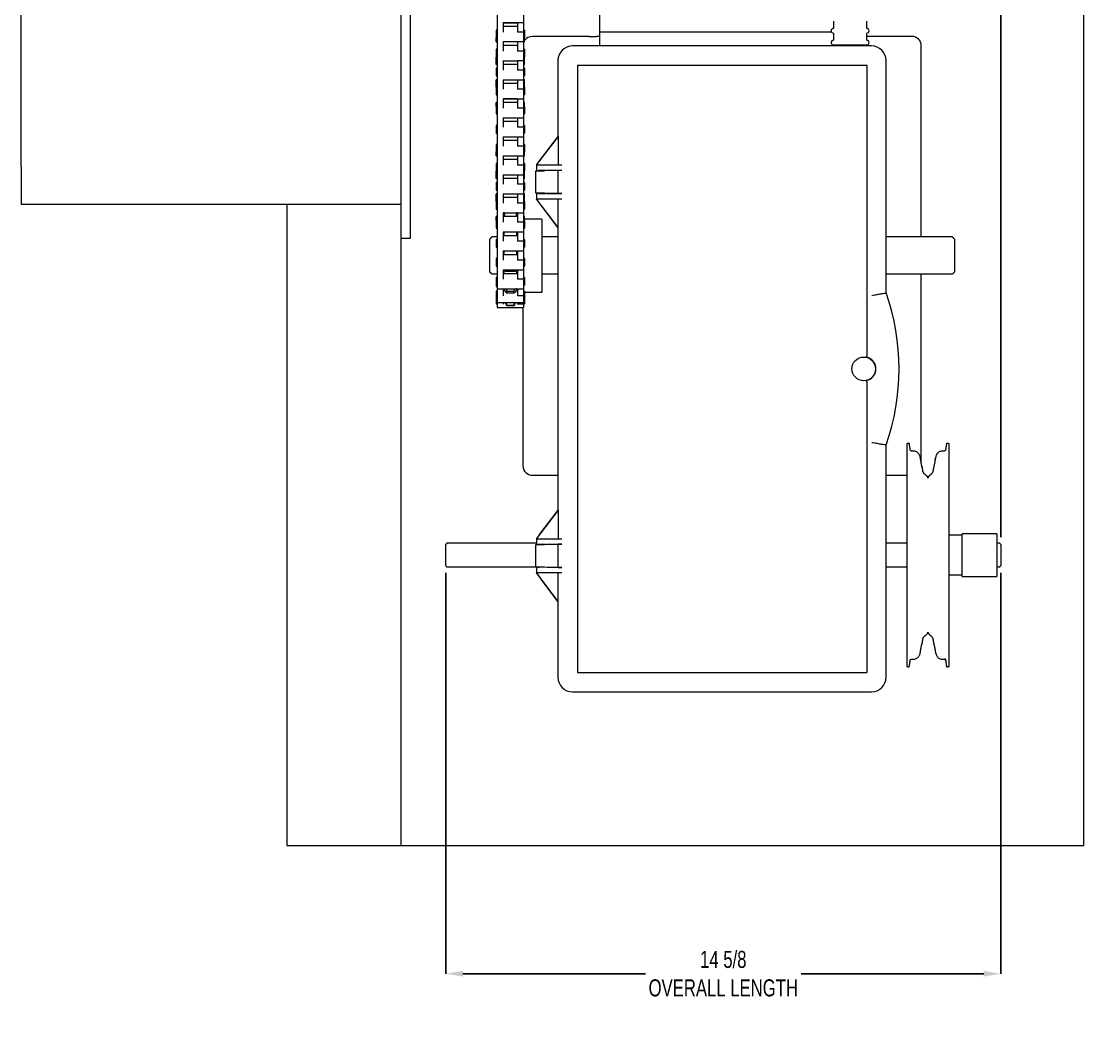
# Model space of a CAD drawing. Header units: inches. Extents: x 1.6 to 27.5, y 3.7 to 19.3.
# Drawn here: x 4.25 to 13.58, y 3.68 to 12.52 of the extents above; entities that cross this region are included whole.
import ezdxf

# ---------------------------------------------------------------- set-up
doc = ezdxf.new("R2010")
doc.units = ezdxf.units.IN
doc.header["$MEASUREMENT"] = 0
doc.header["$PDSIZE"] = -1
doc.layers.add('DIM', color=1, linetype='Continuous')
doc.styles.add('SLDTEXTSTYLE0', font='ARIAL.TTF', dxfattribs={"width": 0.7})
doc.dimstyles.new('SLDDIMSTYLE0', dxfattribs={"dimtxt": 0.15, "dimasz": 0.15, "dimexe": 0, "dimexo": 0.0625, "dimgap": 0.0375, "dimtad": 0, "dimtih": 1, "dimtoh": 1, "dimdec": 3, "dimlfac": 3, "dimrnd": 1e-09, "dimzin": 12, "dimdsep": 46, "dimtxsty": 'SLDTEXTSTYLE0', "dimsah": 1, "dimcen": 0.09, "dimadec": 0, "dimazin": 0, "dimtfac": 1, "dimtdec": 3, "dimtofl": 0, "dimtmove": 0, "dimatfit": 3, "dimfxl": 0, "dimtolj": 1, "dimtzin": 12, "dimarcsym": 0})

# ---------------------------------------------------------------- blocks, each defined once
blk = doc.blocks.new('*D31')
at = {"color": 0, "linetype": 'ByBlock', "lineweight": -2}
for p, q in [((7.9785, 7.6759), (7.9785, 4.1557)), ((12.8535, 7.6759), (12.8535, 4.1557)), ((8.1285, 4.1557), (9.7318, 4.1557)), ((12.7035, 4.1557), (11.1003, 4.1557))]:
    blk.add_line(p, q, dxfattribs=at)
at = {"color": 0, "linetype": 'ByBlock'}
for points in [[(7.9785, 4.1557), (8.1285, 4.1307), (8.1285, 4.1807)], [(12.8535, 4.1557), (12.7035, 4.1307), (12.7035, 4.1807)]]:
    blk.add_solid(points, dxfattribs=at)
at = {"layer": 'DEFPOINTS', "color": 0, "linetype": 'ByBlock'}
for p in [(7.9785, 7.7384), (12.8535, 7.7384)]:
    blk.add_point(p, dxfattribs=at)
at = {"color": 0, "linetype": 'ByBlock', "insert": (10.416, 4.1557), "char_height": 0.15, "attachment_point": 5, "style": 'SLDTEXTSTYLE0'}
blk.add_mtext('14 5/8\\POVERALL LENGTH', dxfattribs=at)
blk = doc.blocks.new('*D42')
at = {"color": 0, "linetype": 'ByBlock', "lineweight": -2}
for p, q in [((7.6658, 17.3432), (7.6658, 18.7434)), ((7.8158, 18.7434), (9.8113, 18.7434)), ((12.7035, 18.7434), (10.708, 18.7434)), ((12.8535, 7.9889), (12.8535, 18.7434))]:
    blk.add_line(p, q, dxfattribs=at)
at = {"color": 0, "linetype": 'ByBlock'}
for points in [[(7.6658, 18.7434), (7.8158, 18.7684), (7.8158, 18.7184)], [(12.8535, 18.7434), (12.7035, 18.7684), (12.7035, 18.7184)]]:
    blk.add_solid(points, dxfattribs=at)
at = {"layer": 'DEFPOINTS', "color": 0, "linetype": 'ByBlock'}
for p in [(7.6658, 17.2807), (12.8535, 7.9264)]:
    blk.add_point(p, dxfattribs=at)
at = {"color": 0, "linetype": 'ByBlock', "insert": (10.2597, 18.7434), "char_height": 0.15, "attachment_point": 5, "style": 'SLDTEXTSTYLE0'}
blk.add_mtext('15 1/2\\PSIDE ROOM', dxfattribs=at)

msp = doc.modelspace()

# ---------------------------------------------------------------- linework, layer by layer
at = {"color": 7, "linetype": 'Continuous', "lineweight": 15}
for p, q in [((13.582454, 5.280699), (13.582454, 19.2807)), ((4.24912, 11.247366), (4.24912, 17.2807)), ((7.582454, 17.2807), (7.582454, 10.614033)), ((7.665787, 17.2807), (7.665787, 10.614033)), ((8.429954, 12.592941), (8.429954, 12.50882)), ((8.429954, 12.50882), (8.429954, 12.42591)), ((8.483287, 12.50882), (8.483287, 12.42591)), ((8.608287, 12.50882), (8.66162, 12.50882)), ((8.608287, 12.50882), (8.608287, 12.42591)), ((8.66162, 12.592941), (8.66162, 12.50882)), ((8.66162, 12.50882), (8.66162, 12.42591)), ((8.420787, 12.44172), (8.420787, 12.375053)), ((8.429954, 12.42591), (8.429954, 12.341789)), ((8.66162, 12.42591), (8.608287, 12.42591)), ((8.66162, 12.42591), (8.66162, 12.341789)), ((8.670787, 12.44172), (8.670787, 12.375053)), ((11.367135, 12.4257), (9.32737, 12.4257)), ((11.367135, 12.4257), (9.32737, 12.4257)), ((8.420787, 12.359527), (8.420787, 12.375053)), ((8.420787, 12.34038), (8.420787, 12.359527)), ((8.429954, 12.341789), (8.429954, 12.25888)), ((8.483287, 12.341789), (8.483287, 12.25888)), ((8.608287, 12.341789), (8.66162, 12.341789)), ((8.608287, 12.341789), (8.608287, 12.25888)), ((8.66162, 12.341789), (8.66162, 12.25888)), ((8.670787, 12.359527), (8.670787, 12.375053)), ((8.670787, 12.34038), (8.670787, 12.359527)), ((9.219037, 12.387783), (8.739037, 12.387783)), ((9.239037, 12.387783), (9.219037, 12.387783)), ((9.239037, 12.387783), (9.299037, 12.387783)), ((9.32737, 12.387783), (9.299037, 12.387783)), ((12.07237, 12.387783), (11.675948, 12.387783)), ((8.420787, 12.274689), (8.420787, 12.208023)), ((8.429954, 12.25888), (8.429954, 12.174758)), ((8.66162, 12.25888), (8.608287, 12.25888)), ((8.66162, 12.25888), (8.66162, 12.174758)), ((8.670787, 12.274689), (8.670787, 12.208023)), ((11.717618, 12.304569), (9.092618, 12.304569)), ((11.384281, 12.312533), (11.675948, 12.312533)), ((12.155704, 10.627366), (12.155704, 12.30445)), ((8.420787, 12.159263), (8.420787, 12.206783)), ((8.420787, 12.140117), (8.420787, 12.159263)), ((8.429954, 12.174758), (8.429954, 12.091849)), ((8.483287, 12.174758), (8.483287, 12.091849)), ((8.608287, 12.174758), (8.66162, 12.174758)), ((8.608287, 12.174758), (8.608287, 12.091849)), ((8.66162, 12.174758), (8.66162, 12.091849)), ((8.670787, 12.159263), (8.670787, 12.206783)), ((8.670787, 12.140117), (8.670787, 12.159263)), ((8.963981, 12.175933), (8.963981, 11.508025)), ((9.134284, 12.134266), (9.134284, 6.800933)), ((9.134284, 12.134266), (11.675951, 12.134266)), ((11.675951, 12.134266), (11.675951, 9.580016)), ((11.846254, 10.13489), (11.846254, 12.175933)), ((8.420787, 12.107659), (8.420787, 12.040992)), ((8.429954, 12.091849), (8.429954, 12.007728)), ((8.66162, 12.091849), (8.608287, 12.091849)), ((8.66162, 12.091849), (8.66162, 12.007728)), ((8.670787, 12.107659), (8.670787, 12.040992)), ((8.420787, 11.959), (8.420787, 12.00652)), ((8.420787, 11.940628), (8.420787, 11.959)), ((8.429954, 12.007728), (8.429954, 11.924818)), ((8.483287, 12.007728), (8.483287, 11.924818)), ((8.608287, 12.007728), (8.66162, 12.007728)), ((8.608287, 12.007728), (8.608287, 11.924818)), ((8.66162, 12.007728), (8.66162, 11.924818)), ((8.670787, 11.959), (8.670787, 12.00652)), ((8.670787, 11.940628), (8.670787, 11.959)), ((8.420787, 11.940628), (8.420787, 11.873961)), ((8.429954, 11.924818), (8.429954, 11.840697)), ((8.66162, 11.924818), (8.608287, 11.924818)), ((8.66162, 11.924818), (8.66162, 11.840697)), ((8.670787, 11.940628), (8.670787, 11.873961)), ((8.420787, 11.773597), (8.420787, 11.806257)), ((8.420787, 11.773597), (8.420787, 11.706931)), ((8.429954, 11.840697), (8.429954, 11.757788)), ((8.483287, 11.840697), (8.483287, 11.757788)), ((8.608287, 11.840697), (8.66162, 11.840697)), ((8.608287, 11.840697), (8.608287, 11.757788)), ((8.66162, 11.840697), (8.66162, 11.757788)), ((8.670787, 11.773597), (8.670787, 11.806257)), ((8.670787, 11.773597), (8.670787, 11.706931)), ((8.429954, 11.757788), (8.429954, 11.673666)), ((8.429954, 11.673666), (8.429954, 11.590757)), ((8.483287, 11.673666), (8.483287, 11.590757)), ((8.66162, 11.757788), (8.608287, 11.757788)), ((8.608287, 11.673666), (8.66162, 11.673666)), ((8.608287, 11.673666), (8.608287, 11.590757)), ((8.66162, 11.757788), (8.66162, 11.673666)), ((8.66162, 11.673666), (8.66162, 11.590757)), ((8.420787, 11.606567), (8.420787, 11.5399)), ((8.429954, 11.590757), (8.429954, 11.506636)), ((8.66162, 11.590757), (8.608287, 11.590757)), ((8.66162, 11.590757), (8.66162, 11.506636)), ((8.670787, 11.606567), (8.670787, 11.5399)), ((8.420787, 11.539327), (8.420787, 11.5399)), ((8.429954, 11.506636), (8.429954, 11.423726)), ((8.483287, 11.506636), (8.483287, 11.423726)), ((8.608287, 11.506636), (8.66162, 11.506636)), ((8.608287, 11.506636), (8.608287, 11.423726)), ((8.66162, 11.506636), (8.66162, 11.423726)), ((8.670787, 11.539327), (8.670787, 11.5399)), ((8.965833, 11.509266), (8.776247, 11.262259)), ((8.812001, 11.310014), (8.964702, 11.508964)), ((8.964146, 11.508964), (8.964379, 11.509266)), ((8.964146, 11.509266), (8.964146, 11.508964)), ((8.965474, 11.509266), (8.964146, 11.509266)), ((8.964702, 11.508964), (8.964146, 11.508964)), ((8.965833, 11.509266), (8.965474, 11.509266)), ((8.965833, 11.509266), (8.965833, 11.259266)), ((8.420787, 11.439536), (8.420787, 11.372869)), ((8.429954, 11.423726), (8.429954, 11.339605)), ((8.66162, 11.423726), (8.608287, 11.423726)), ((8.66162, 11.423726), (8.66162, 11.339605)), ((8.670787, 11.439536), (8.670787, 11.372869)), ((8.420787, 11.35821), (8.420787, 11.372869)), ((8.420787, 11.339063), (8.420787, 11.35821)), ((8.429954, 11.339605), (8.429954, 11.256696)), ((8.483287, 11.339605), (8.483287, 11.256696)), ((8.608287, 11.339605), (8.66162, 11.339605)), ((8.608287, 11.339605), (8.608287, 11.256696)), ((8.66162, 11.339605), (8.66162, 11.256696)), ((8.670787, 11.35821), (8.670787, 11.372869)), ((8.670787, 11.339063), (8.670787, 11.35821)), ((8.801003, 11.296043), (8.811843, 11.310014)), ((8.811843, 11.309801), (8.801003, 11.295671)), ((8.801003, 11.295671), (8.801003, 11.296043)), ((8.811843, 11.309801), (8.812001, 11.310014)), ((8.811843, 11.310014), (8.811843, 11.309801)), ((8.812001, 11.310014), (8.811843, 11.310014)), ((4.24912, 11.240968), (4.24912, 11.247366)), ((4.24912, 11.240968), (4.24912, 10.914045)), ((8.420787, 11.272505), (8.420787, 11.205839)), ((8.420787, 11.157946), (8.420787, 11.205467)), ((8.429954, 11.256696), (8.429954, 11.172574)), ((8.66162, 11.256696), (8.608287, 11.256696)), ((8.66162, 11.256696), (8.66162, 11.172574)), ((8.670787, 11.272505), (8.670787, 11.205839)), ((8.670787, 11.157946), (8.670787, 11.205467)), ((8.844969, 11.2051), (8.765648, 11.2051)), ((8.773981, 11.259266), (8.773981, 11.2051)), ((8.773981, 11.259266), (8.782692, 11.259266)), ((8.776247, 11.262259), (8.776247, 11.259266)), ((8.782692, 11.259266), (8.996588, 11.259266)), ((8.797458, 11.209653), (8.996588, 11.211629)), ((8.963981, 11.210181), (8.869947, 11.209266)), ((8.965474, 11.210928), (8.963981, 11.210181)), ((8.963981, 11.210181), (8.963981, 11.008351)), ((8.420787, 11.1388), (8.420787, 11.157946)), ((8.429954, 11.172574), (8.429954, 11.089665)), ((8.483287, 11.172574), (8.483287, 11.089665)), ((8.608287, 11.172574), (8.66162, 11.172574)), ((8.608287, 11.172574), (8.608287, 11.089665)), ((8.66162, 11.172574), (8.66162, 11.089665)), ((8.670787, 11.1388), (8.670787, 11.157946)), ((8.420787, 11.105475), (8.420787, 11.038808)), ((8.429954, 11.089665), (8.429954, 11.005544)), ((8.66162, 11.089665), (8.608287, 11.089665)), ((8.66162, 11.089665), (8.66162, 11.005544)), ((8.670787, 11.105475), (8.670787, 11.038808)), ((8.765648, 11.013433), (8.844969, 11.013433)), ((8.773981, 11.013433), (8.773981, 10.959266)), ((8.420787, 10.957683), (8.420787, 11.005203)), ((8.420787, 10.938537), (8.420787, 10.957683)), ((8.420787, 10.938444), (8.420787, 10.871777)), ((8.429954, 11.005544), (8.429954, 10.922635)), ((8.429954, 10.922635), (8.429954, 10.838513)), ((8.483287, 11.005544), (8.483287, 10.922635)), ((8.608287, 11.005544), (8.66162, 11.005544)), ((8.608287, 11.005544), (8.608287, 10.922635)), ((8.66162, 10.922635), (8.608287, 10.922635)), ((8.66162, 11.005544), (8.66162, 10.922635)), ((8.66162, 10.922635), (8.66162, 10.838513)), ((8.670787, 10.957683), (8.670787, 11.005203)), ((8.670787, 10.938537), (8.670787, 10.957683)), ((8.670787, 10.938444), (8.670787, 10.871777)), ((8.782692, 10.959266), (8.773981, 10.959266)), ((8.776077, 10.956478), (8.776077, 10.959266)), ((8.776077, 10.956478), (8.963739, 10.709266)), ((8.996588, 10.959266), (8.782692, 10.959266)), ((8.996588, 11.006904), (8.797458, 11.00888)), ((8.811843, 10.908191), (8.800894, 10.922615)), ((8.869947, 11.009266), (8.963981, 11.008351)), ((8.963981, 11.008351), (8.965474, 11.007605)), ((8.965591, 10.709266), (8.965591, 10.959266)), ((6.582454, 10.914045), (6.582454, 5.280699)), ((8.429954, 10.838513), (8.429954, 10.755604)), ((8.483287, 10.838513), (8.483287, 10.755604)), ((8.608287, 10.838513), (8.66162, 10.838513)), ((8.608287, 10.838513), (8.608287, 10.755604)), ((8.66162, 10.838513), (8.66162, 10.755604)), ((8.96285, 10.709266), (8.811843, 10.908191)), ((8.420787, 10.771414), (8.420787, 10.80494)), ((8.420787, 10.771414), (8.420787, 10.704747)), ((8.429954, 10.755604), (8.429954, 10.671482)), ((8.489037, 10.804747), (8.489037, 10.806082)), ((8.603287, 10.804747), (8.603287, 10.806082)), ((8.66162, 10.755604), (8.608287, 10.755604)), ((8.66162, 10.755604), (8.66162, 10.671482)), ((8.670787, 10.783616), (8.670787, 10.80494)), ((8.670787, 10.771414), (8.670787, 10.704747)), ((8.822371, 10.783616), (8.822371, 10.4607)), ((8.429954, 10.671482), (8.429954, 10.588573)), ((8.483287, 10.671482), (8.483287, 10.588573)), ((8.489037, 10.664584), (8.489037, 10.671414)), ((8.489037, 10.664584), (8.489037, 10.63801)), ((8.603287, 10.664584), (8.603287, 10.671414)), ((8.603287, 10.63801), (8.603287, 10.664584)), ((8.608287, 10.671482), (8.66162, 10.671482)), ((8.608287, 10.671482), (8.608287, 10.588573)), ((8.66162, 10.671482), (8.66162, 10.588573)), ((8.96285, 10.709266), (8.963739, 10.709266)), ((8.965591, 10.709266), (8.963739, 10.709266)), ((8.963981, 10.709266), (8.963981, 8.224691)), ((7.582454, 10.614033), (7.582454, 5.280699)), ((7.582454, 10.614033), (7.582454, 5.280699)), ((7.665787, 10.614033), (7.582454, 10.614033)), ((8.364037, 10.320076), (8.364037, 10.607366)), ((8.420787, 10.604383), (8.420787, 10.537716)), ((8.429954, 10.588573), (8.429954, 10.504452)), ((8.66162, 10.588573), (8.608287, 10.588573)), ((8.66162, 10.588573), (8.66162, 10.504452)), ((8.670787, 10.604383), (8.670787, 10.537716)), ((12.44737, 10.607366), (12.44737, 10.320076)), ((8.429954, 10.504452), (8.429954, 10.421543)), ((8.483287, 10.504452), (8.483287, 10.421543)), ((8.489037, 10.496718), (8.489037, 10.504383)), ((8.489037, 10.496718), (8.489037, 10.470685)), ((8.603287, 10.496718), (8.603287, 10.504383)), ((8.603287, 10.470685), (8.603287, 10.496718)), ((8.608287, 10.504452), (8.66162, 10.504452)), ((8.608287, 10.504452), (8.608287, 10.421543)), ((8.66162, 10.504452), (8.66162, 10.421543)), ((8.822371, 10.4607), (8.822371, 10.137783)), ((8.420787, 10.437352), (8.420787, 10.370685)), ((8.429954, 10.421543), (8.429954, 10.337421)), ((8.66162, 10.421543), (8.608287, 10.421543)), ((8.66162, 10.421543), (8.66162, 10.337421)), ((8.670787, 10.437352), (8.670787, 10.370685)), ((8.429954, 10.299325), (8.384037, 10.299325)), ((8.420787, 10.270322), (8.420787, 10.203655)), ((8.429954, 10.337421), (8.429954, 10.254512)), ((8.483287, 10.337421), (8.483287, 10.254512)), ((8.489037, 10.319202), (8.489037, 10.337352)), ((8.489037, 10.319202), (8.489037, 10.303655)), ((8.515037, 10.333264), (8.515037, 10.337352)), ((8.577287, 10.333264), (8.515037, 10.333264)), ((8.577287, 10.333264), (8.577287, 10.337352)), ((8.603287, 10.319202), (8.603287, 10.337352)), ((8.603287, 10.303655), (8.603287, 10.319202)), ((8.608287, 10.337421), (8.66162, 10.337421)), ((8.608287, 10.337421), (8.608287, 10.254512)), ((8.66162, 10.337421), (8.66162, 10.254512)), ((8.670787, 10.270322), (8.670787, 10.203655)), ((8.963981, 10.299325), (8.822371, 10.299325)), ((12.42737, 10.299325), (11.846254, 10.299325)), ((12.155704, 8.637116), (12.155704, 10.299325)), ((8.420787, 10.203655), (8.420787, 10.191181)), ((8.429954, 10.254512), (8.429954, 10.170321)), ((8.66162, 10.254512), (8.608287, 10.254512)), ((8.66162, 10.254512), (8.66162, 10.170332)), ((8.420787, 10.151144), (8.420787, 10.084477)), ((8.420787, 10.084477), (8.420787, 10.039288)), ((8.429954, 10.170321), (8.429954, 10.109082)), ((8.429954, 10.109082), (8.429954, 10.051143)), ((8.483287, 10.170321), (8.483287, 10.109082)), ((8.515037, 10.133893), (8.515037, 10.149526)), ((8.515037, 10.149526), (8.577287, 10.149526)), ((8.577287, 10.133893), (8.515037, 10.133893)), ((8.577287, 10.133893), (8.577287, 10.149526)), ((8.608287, 10.170332), (8.608287, 10.109082)), ((8.66162, 10.109082), (8.608287, 10.109082)), ((8.66162, 10.170332), (8.66162, 10.109082)), ((8.66162, 10.109082), (8.66162, 10.051143)), ((8.670787, 10.151144), (8.670787, 10.084477)), ((8.670787, 10.084477), (8.670787, 10.039288)), ((8.429954, 10.051143), (8.429954, 10.035416)), ((8.429954, 10.035416), (8.429954, 10.005955)), ((8.483287, 10.051143), (8.483287, 10.035416)), ((8.515037, 10.022091), (8.515037, 10.027812)), ((8.515037, 10.027812), (8.577287, 10.027812)), ((8.577287, 10.022091), (8.515037, 10.022091)), ((8.577287, 10.022091), (8.577287, 10.027812)), ((8.608287, 10.051143), (8.608287, 10.035416)), ((8.66162, 10.035416), (8.608287, 10.035416)), ((8.655704, 10.005955), (8.655704, 8.61695)), ((8.66162, 10.051143), (8.66162, 10.035416)), ((8.66162, 10.035416), (8.66162, 10.005955)), ((11.675951, 9.355183), (11.675951, 6.800933)), ((11.846254, 6.759266), (11.846254, 8.80031)), ((12.02797, 8.810644), (12.02797, 6.995093)), ((12.399104, 6.854089), (12.399104, 8.810644)), ((8.739037, 8.533616), (8.963981, 8.533616)), ((11.846254, 8.533616), (12.02797, 8.533616)), ((8.965833, 8.225933), (8.776247, 7.978926)), ((8.812001, 8.02668), (8.964702, 8.22563)), ((8.964146, 8.22563), (8.964379, 8.225933)), ((8.964146, 8.225933), (8.964146, 8.22563)), ((8.965474, 8.225933), (8.964146, 8.225933)), ((8.964702, 8.22563), (8.964146, 8.22563)), ((8.965833, 8.225933), (8.965474, 8.225933)), ((8.965833, 8.225933), (8.965833, 7.975933)), ((8.801003, 8.012709), (8.811843, 8.02668)), ((8.773981, 7.975933), (8.773981, 7.921766)), ((8.773981, 7.975933), (8.782692, 7.975933)), ((8.776247, 7.978926), (8.776247, 7.975933)), ((8.782692, 7.975933), (8.996588, 7.975933)), ((8.811843, 8.026467), (8.801003, 8.012338)), ((8.801003, 8.012338), (8.801003, 8.012709)), ((12.514204, 7.644866), (12.514204, 8.019866)), ((12.820204, 8.019866), (12.820204, 7.920407)), ((7.978537, 7.738366), (7.978537, 7.926366)), ((8.844969, 7.921766), (8.765648, 7.921766)), ((8.797458, 7.92632), (8.996588, 7.928296)), ((8.963981, 7.926848), (8.869947, 7.925933)), ((8.965474, 7.927594), (8.963981, 7.926848)), ((8.963981, 7.926848), (8.963981, 7.725018)), ((12.820204, 7.920407), (12.820204, 7.644866)), ((12.853537, 7.926366), (12.853537, 7.832366)), ((12.853537, 7.832366), (12.853537, 7.738366)), ((8.765648, 7.7301), (8.844969, 7.7301)), ((8.773981, 7.7301), (8.773981, 7.675933)), ((8.782692, 7.675933), (8.773981, 7.675933)), ((8.776077, 7.673145), (8.776077, 7.675933)), ((8.776077, 7.673145), (8.963739, 7.425933)), ((8.996588, 7.675933), (8.782692, 7.675933)), ((8.996588, 7.72357), (8.797458, 7.725546)), ((8.869947, 7.725933), (8.963981, 7.725018)), ((8.963981, 7.725018), (8.965474, 7.724272)), ((8.965591, 7.425933), (8.965591, 7.675933)), ((8.96285, 7.425933), (8.811843, 7.624858)), ((8.96285, 7.425933), (8.963739, 7.425933)), ((8.965591, 7.425933), (8.963739, 7.425933)), ((8.963981, 7.425933), (8.963981, 6.759266)), ((12.02797, 6.995093), (12.02797, 6.854089)), ((9.134284, 6.800933), (11.675951, 6.800933)), ((9.092618, 6.63063), (11.717618, 6.63063)), ((6.582454, 5.280699), (7.582454, 5.280699)), ((7.582454, 5.280699), (13.582454, 5.280699))]:
    msp.add_line(p, q, dxfattribs=at)
at = {"color": 7, "linetype": 'Continuous', "lineweight": 15, "flags": 128}
for points in [[(8.663848, 12.34038), (8.662047, 12.33634), (8.66162, 12.33529)], [(12.162423, 7.059661), (12.160026, 7.049964), (12.158602, 7.046257)]]:
    msp.add_lwpolyline(points, dxfattribs=at)
at = {"color": 7, "linetype": 'Continuous', "lineweight": 15}
msp.add_circle((11.650121, 9.4676), 0.104167, dxfattribs=at)
for centre, radius, start, end in [((11.384281, 12.437533), 0.020833, 90, 270), ((11.675948, 12.437533), 0.020833, 270, 90), ((8.739037, 12.30445), 0.083333, 90, 144.9848148), ((11.384281, 12.333366), 0.020833, 90, 270), ((11.675948, 12.333366), 0.020833, 270, 90), ((12.07237, 12.30445), 0.083333, 0, 90), ((9.092618, 12.175933), 0.128636, 90, 180), ((11.717618, 12.175933), 0.128636, 0, 90), ((9.957, 9.4676), 2.003636, 340.5466288, 19.4533712), ((11.650121, 9.4676), 0.105013, 282.5866872, 77.4133128), ((8.739037, 8.61695), 0.083333, 180, 270), ((12.190969, 8.56636), 0.020833, 189, 228.3263491), ((12.192704, 8.509033), 0.020833, 0, 48.3263491), ((12.23437, 8.509033), 0.020833, 131.6736509, 180), ((12.236106, 8.56636), 0.020833, 311.6736509, 351), ((12.190969, 7.098372), 0.020833, 131.6736509, 171), ((12.192704, 7.1557), 0.020833, 311.6736509, 0), ((12.23437, 7.1557), 0.020833, 180, 228.3263491), ((12.236106, 7.098372), 0.020833, 9, 48.3263491), ((9.092618, 6.759266), 0.128636, 180, 270), ((11.717618, 6.759266), 0.128636, 270, 0)]:
    msp.add_arc(centre, radius, start, end, dxfattribs=at)
for centre, major_axis, ratio, start_param, end_param in [((8.813981, 11.312008), (0.041664, 0.055393), 0.00838454, 1.86945715, 2.69249085), ((8.813981, 11.209266), (0.047333, 0), 0.00872687, 0.00104473, 1.92738342), ((9.090455, 11.210909), (0.125, 0), 0.00872687, 2.42026805, 3.12413936), ((8.813981, 10.905961), (-0.041664, 0.055986), 0.0083594, 0.43949511, 1.2625288), ((8.813981, 11.009267), (0.047333, 0), 0.00872687, 4.35580189, 6.28214058), ((9.090455, 11.007624), (0.125, 0), 0.00872687, 3.15904595, 3.86291725), ((8.813981, 8.028674), (0.041664, 0.055393), 0.00838454, 1.86945715, 2.69249085), ((8.813981, 7.925933), (0.047333, 0), 0.00872687, 0.00104473, 1.92738342), ((9.090455, 7.927575), (0.125, 0), 0.00872687, 2.42026805, 3.12413936), ((8.813981, 7.622627), (-0.041664, 0.055986), 0.0083594, 0.43949511, 1.2625288), ((9.090455, 7.724291), (0.125, 0), 0.00872687, 3.15904595, 3.86291725)]:
    msp.add_ellipse(centre, major_axis=major_axis, ratio=ratio, start_param=start_param, end_param=end_param, dxfattribs=at)
for points in [[(9.32737, 14.749033), (9.32737, 12.4257)], [(8.483287, 12.508751), (8.608287, 12.508751)], [(8.483287, 12.50731), (8.608287, 12.50731)], [(11.384281, 12.520866), (11.384281, 12.458366)], [(11.675948, 12.458366), (11.675948, 12.520866)], [(8.429954, 12.44172), (8.420787, 12.44172)], [(8.608287, 12.475053), (8.483287, 12.475053)], [(8.670787, 12.44172), (8.66162, 12.44172)], [(9.32737, 12.4257), (9.32737, 12.304569)], [(11.384281, 12.4167), (11.384281, 12.3542)], [(11.675948, 12.3542), (11.675948, 12.4167)], [(8.420787, 12.375053), (8.429954, 12.375053)], [(8.420787, 12.34038), (8.429954, 12.34038)], [(8.483287, 12.34172), (8.608287, 12.34172)], [(8.66162, 12.375053), (8.670787, 12.375053)], [(8.66162, 12.34038), (8.670787, 12.34038)], [(8.429954, 12.274689), (8.420787, 12.274689)], [(8.608287, 12.308023), (8.483287, 12.308023)], [(8.670787, 12.274689), (8.66162, 12.274689)], [(11.384281, 12.312533), (11.384281, 12.304569)], [(11.675948, 12.304569), (11.675948, 12.312533)], [(8.420787, 12.208023), (8.429954, 12.208023)], [(8.429954, 12.206783), (8.420787, 12.206783)], [(8.420787, 12.140117), (8.429954, 12.140117)], [(8.483287, 12.174689), (8.608287, 12.174689)], [(8.608287, 12.140992), (8.483287, 12.140992)], [(8.66162, 12.208023), (8.670787, 12.208023)], [(8.670787, 12.206783), (8.66162, 12.206783)], [(8.66162, 12.140117), (8.670787, 12.140117)], [(8.429954, 12.107659), (8.420787, 12.107659)], [(8.420787, 12.040992), (8.429954, 12.040992)], [(8.670787, 12.107659), (8.66162, 12.107659)], [(8.66162, 12.040992), (8.670787, 12.040992)], [(8.429954, 12.00652), (8.420787, 12.00652)], [(8.483287, 12.007659), (8.608287, 12.007659)], [(8.608287, 11.973961), (8.483287, 11.973961)], [(8.670787, 12.00652), (8.66162, 12.00652)], [(8.429954, 11.940628), (8.420787, 11.940628)], [(8.420787, 11.873961), (8.429954, 11.873961)], [(8.670787, 11.940628), (8.66162, 11.940628)], [(8.66162, 11.873961), (8.670787, 11.873961)], [(8.429954, 11.806257), (8.420787, 11.806257)], [(8.429954, 11.773597), (8.420787, 11.773597)], [(8.483287, 11.840628), (8.608287, 11.840628)], [(8.608287, 11.83959), (8.483287, 11.83959)], [(8.608287, 11.806931), (8.483287, 11.806931)], [(8.670787, 11.806257), (8.66162, 11.806257)], [(8.670787, 11.773597), (8.66162, 11.773597)], [(8.420787, 11.706931), (8.429954, 11.706931)], [(8.483287, 11.673597), (8.608287, 11.673597)], [(8.66162, 11.706931), (8.670787, 11.706931)], [(8.429954, 11.606567), (8.420787, 11.606567)], [(8.608287, 11.6399), (8.483287, 11.6399)], [(8.670787, 11.606567), (8.66162, 11.606567)], [(8.420787, 11.5399), (8.429954, 11.5399)], [(8.420787, 11.539327), (8.429954, 11.539327)], [(8.483287, 11.506567), (8.608287, 11.506567)], [(8.483287, 11.505993), (8.608287, 11.505993)], [(8.66162, 11.5399), (8.670787, 11.5399)], [(8.66162, 11.539327), (8.670787, 11.539327)], [(8.429954, 11.439536), (8.420787, 11.439536)], [(8.608287, 11.47287), (8.483287, 11.47287)], [(8.670787, 11.439536), (8.66162, 11.439536)], [(8.420787, 11.372869), (8.429954, 11.372869)], [(8.420787, 11.339063), (8.429954, 11.339063)], [(8.483287, 11.339536), (8.608287, 11.339536)], [(8.608287, 11.305839), (8.483287, 11.305839)], [(8.66162, 11.372869), (8.670787, 11.372869)], [(8.66162, 11.339063), (8.670787, 11.339063)], [(8.429954, 11.272505), (8.420787, 11.272505)], [(8.420787, 11.205839), (8.429954, 11.205839)], [(8.429954, 11.205467), (8.420787, 11.205467)], [(8.670787, 11.272505), (8.66162, 11.272505)], [(8.66162, 11.205839), (8.670787, 11.205839)], [(8.670787, 11.205467), (8.66162, 11.205467)], [(8.765648, 11.2051), (8.765648, 11.013433)], [(8.420787, 11.1388), (8.429954, 11.1388)], [(8.483287, 11.172506), (8.608287, 11.172506)], [(8.608287, 11.138808), (8.483287, 11.138808)], [(8.66162, 11.1388), (8.670787, 11.1388)], [(8.429954, 11.105475), (8.420787, 11.105475)], [(8.420787, 11.038808), (8.429954, 11.038808)], [(8.670787, 11.105475), (8.66162, 11.105475)], [(8.66162, 11.038808), (8.670787, 11.038808)], [(8.429954, 11.005203), (8.420787, 11.005203)], [(8.420787, 10.938537), (8.429954, 10.938537)], [(8.429954, 10.938444), (8.420787, 10.938444)], [(8.483287, 11.005475), (8.608287, 11.005475)], [(8.608287, 10.971778), (8.483287, 10.971778)], [(8.670787, 11.005203), (8.66162, 11.005203)], [(8.66162, 10.938537), (8.670787, 10.938537)], [(8.670787, 10.938444), (8.66162, 10.938444)], [(4.24912, 10.914045), (7.582454, 10.914045)], [(8.420787, 10.871777), (8.429954, 10.871777)], [(8.483287, 10.838444), (8.608287, 10.838444)], [(8.492748, 10.838273), (8.483287, 10.838273)], [(8.489583, 10.819781), (8.492748, 10.838273)], [(8.495365, 10.837897), (8.490617, 10.804747)], [(8.495511, 10.838444), (8.495365, 10.837897)], [(8.596959, 10.837897), (8.596813, 10.838444)], [(8.601707, 10.804747), (8.596959, 10.837897)], [(8.608287, 10.838273), (8.599576, 10.838273)], [(8.599576, 10.838273), (8.602741, 10.819781)], [(8.66162, 10.871777), (8.670787, 10.871777)], [(8.429954, 10.80494), (8.420787, 10.80494)], [(8.429954, 10.771414), (8.420787, 10.771414)], [(8.608287, 10.804747), (8.483287, 10.804747)], [(8.602741, 10.819781), (8.603287, 10.806082)], [(8.670787, 10.80494), (8.66162, 10.80494)], [(8.822371, 10.783616), (8.66162, 10.783616)], [(8.670787, 10.771414), (8.66162, 10.771414)], [(8.420787, 10.704747), (8.429954, 10.704747)], [(8.483287, 10.671414), (8.608287, 10.671414)], [(8.48922, 10.671414), (8.489037, 10.664584)], [(8.603287, 10.664584), (8.603154, 10.671414)], [(8.66162, 10.704747), (8.670787, 10.704747)], [(8.384037, 10.627366), (8.364037, 10.607366)], [(8.429954, 10.627366), (8.384037, 10.627366)], [(8.429954, 10.604383), (8.420787, 10.604383)], [(8.489037, 10.63801), (8.483287, 10.63801)], [(8.608287, 10.637716), (8.483287, 10.637716)], [(8.670787, 10.604383), (8.66162, 10.604383)], [(8.963981, 10.627366), (8.822371, 10.627366)], [(12.42737, 10.627366), (11.846254, 10.627366)], [(12.44737, 10.607366), (12.42737, 10.627366)], [(8.420787, 10.537716), (8.429954, 10.537716)], [(8.483287, 10.504383), (8.608287, 10.504383)], [(8.608287, 10.470685), (8.483287, 10.470685)], [(8.489304, 10.504383), (8.489037, 10.496718)], [(8.603287, 10.496718), (8.603096, 10.504383)], [(8.66162, 10.537716), (8.670787, 10.537716)], [(8.429954, 10.437352), (8.420787, 10.437352)], [(8.420787, 10.370685), (8.429954, 10.370685)], [(8.670787, 10.437352), (8.66162, 10.437352)], [(8.66162, 10.370685), (8.670787, 10.370685)], [(8.384037, 10.299325), (8.364037, 10.320076)], [(8.429954, 10.270322), (8.420787, 10.270322)], [(8.483287, 10.337352), (8.608287, 10.337352)], [(8.608287, 10.303655), (8.483287, 10.303655)], [(8.489583, 10.32594), (8.489037, 10.319202)], [(8.495365, 10.328291), (8.493922, 10.327704)], [(8.498862, 10.327526), (8.495365, 10.328291)], [(8.498862, 10.327336), (8.591067, 10.327336)], [(8.596959, 10.328291), (8.593462, 10.327526)], [(8.598402, 10.327704), (8.596959, 10.328291)], [(8.670787, 10.270322), (8.66162, 10.270322)], [(12.44737, 10.320076), (12.42737, 10.299325)], [(8.420787, 10.203655), (8.429954, 10.203655)], [(8.420787, 10.191181), (8.429954, 10.191181)], [(8.66162, 10.203655), (8.670787, 10.203655)], [(8.429954, 10.151144), (8.420787, 10.151144)], [(8.420787, 10.084477), (8.429954, 10.084477)], [(8.429954, 10.170321), (8.66162, 10.170321)], [(8.495365, 10.157431), (8.491259, 10.170321)], [(8.498862, 10.150206), (8.495365, 10.157431)], [(8.596959, 10.157431), (8.593462, 10.150206)], [(8.601065, 10.170321), (8.596959, 10.157431)], [(8.670787, 10.151144), (8.66162, 10.151144)], [(8.66162, 10.084477), (8.670787, 10.084477)], [(8.822371, 10.137783), (8.670787, 10.137783)], [(11.846254, 10.13489), (11.844762, 10.134634)], [(8.420787, 10.039288), (8.429954, 10.039288)], [(8.429954, 10.051143), (8.66162, 10.051143)], [(8.429954, 10.005955), (8.66162, 10.005955)], [(8.577287, 10.027812), (8.586643, 10.051143)], [(8.66162, 10.039288), (8.670787, 10.039288)], [(11.675951, 9.580016), (11.675914, 9.579682)], [(11.675914, 9.355517), (11.675951, 9.355183)], [(11.846254, 8.80031), (11.844762, 8.800565)], [(12.049371, 8.814033), (12.02797, 8.810644)], [(12.059065, 8.752823), (12.049371, 8.814033)], [(12.377704, 8.814033), (12.367996, 8.75274)], [(12.399104, 8.810644), (12.377704, 8.814033)], [(12.088694, 8.745802), (12.074526, 8.745802)], [(12.352597, 8.745802), (12.33838, 8.745802)], [(12.148464, 8.678774), (12.14993, 8.669984)], [(12.170392, 8.563101), (12.165243, 8.595607)], [(12.261851, 8.595731), (12.256682, 8.563101)], [(12.277145, 8.669984), (12.27861, 8.678774)], [(12.206556, 8.524594), (12.177117, 8.550799)], [(12.249957, 8.550799), (12.220519, 8.524594)], [(7.988537, 7.936366), (7.978537, 7.926366)], [(8.773981, 7.936366), (7.988537, 7.936366)], [(12.02797, 7.936366), (11.846254, 7.936366)], [(12.514204, 8.006866), (12.399104, 8.006866)], [(12.820204, 8.019866), (12.514204, 8.019866)], [(12.843537, 7.936366), (12.820204, 7.936366)], [(12.853537, 7.926366), (12.843537, 7.936366)], [(8.765648, 7.921766), (8.765648, 7.7301)], [(7.978537, 7.738366), (7.988537, 7.728366)], [(7.988537, 7.728366), (8.773981, 7.728366)], [(11.846254, 7.728366), (12.02797, 7.728366)], [(12.399104, 7.657866), (12.514204, 7.657866)], [(12.820204, 7.728366), (12.843537, 7.728366)], [(12.843537, 7.728366), (12.853537, 7.738366)], [(12.514204, 7.644866), (12.820204, 7.644866)], [(12.165243, 7.069126), (12.170392, 7.101632)], [(12.177117, 7.113933), (12.206556, 7.140138)], [(12.220519, 7.140138), (12.249957, 7.113933)], [(12.256682, 7.101632), (12.261851, 7.069001)], [(12.049371, 6.8507), (12.059046, 6.91179)], [(12.074526, 6.918931), (12.088694, 6.918931)], [(12.148464, 6.985959), (12.14993, 6.994748)], [(12.277145, 6.994748), (12.27861, 6.985959)], [(12.33838, 6.918931), (12.352597, 6.918931)], [(12.368011, 6.9119), (12.377704, 6.8507)], [(12.02797, 6.854089), (12.049371, 6.8507)], [(12.377704, 6.8507), (12.399104, 6.854089)]]:
    msp.add_open_spline(points, degree=1, dxfattribs=at)
for points, knots in [([(8.797458, 11.209653), (8.794896, 11.209153), (8.789847, 11.208169), (8.78509, 11.205236), (8.782723, 11.20389), (8.782692, 11.203872)], [0, 0, 0, 0, 0.50439394, 0.99361868, 1, 1, 1, 1]), ([(8.782692, 11.01466), (8.782723, 11.014643), (8.783605, 11.014141), (8.786113, 11.012731), (8.790894, 11.01008), (8.795041, 11.009321), (8.797458, 11.00888)], [0, 0, 0, 0, 0.00637985, 0.18465163, 0.52479325, 1, 1, 1, 1]), ([(8.489037, 10.806082), (8.489073, 10.809298), (8.48912, 10.813395), (8.489501, 10.818651), (8.489583, 10.819781)], [0, 0, 0, 0, 0.78511136, 1, 1, 1, 1]), ([(8.515037, 10.333264), (8.511994, 10.331243), (8.506811, 10.327799), (8.502756, 10.327787), (8.501082, 10.327782)], [0, 0, 0, 0, 0.58712356, 1, 1, 1, 1]), ([(8.591067, 10.328273), (8.58732, 10.328654), (8.583085, 10.329085), (8.577885, 10.332833), (8.577287, 10.333264)], [0, 0, 0, 0, 0.88506594, 1, 1, 1, 1]), ([(8.603287, 10.319202), (8.603251, 10.321458), (8.603204, 10.324333), (8.602823, 10.325655), (8.602741, 10.32594)], [0, 0, 0, 0, 0.78514445, 1, 1, 1, 1]), ([(8.515037, 10.133893), (8.512013, 10.135605), (8.505958, 10.139033), (8.501229, 10.146479), (8.498862, 10.150206)], [0, 0, 0, 0, 0.49935399, 1, 1, 1, 1]), ([(8.506496, 10.170321), (8.508619, 10.164826), (8.511231, 10.158065), (8.514437, 10.150873), (8.515037, 10.149526)], [0, 0, 0, 0, 0.81266985, 1, 1, 1, 1]), ([(8.577287, 10.149526), (8.580417, 10.156505), (8.583613, 10.163629), (8.58613, 10.170188), (8.586182, 10.170321)], [0, 0, 0, 0, 0.97959688, 1, 1, 1, 1]), ([(8.593462, 10.150206), (8.588973, 10.143969), (8.583997, 10.137055), (8.577884, 10.134175), (8.577287, 10.133893)], [0, 0, 0, 0, 0.90230762, 1, 1, 1, 1]), ([(11.71978, 10.112847), (11.719924, 10.112872), (11.72898, 10.114478), (11.751981, 10.118539), (11.786647, 10.124603), (11.818244, 10.130076), (11.83997, 10.133813), (11.843164, 10.13436), (11.844762, 10.134634)], [0, 0, 0, 0, 0.00224265, 0.14162028, 0.3591383, 0.57367524, 0.78681308, 1, 1, 1, 1]), ([(8.515037, 10.022091), (8.512046, 10.026896), (8.506771, 10.035368), (8.502642, 10.046378), (8.500855, 10.051143)], [0, 0, 0, 0, 0.567131649, 1, 1, 1, 1]), ([(8.506017, 10.051143), (8.508248, 10.044619), (8.511006, 10.036558), (8.514392, 10.029212), (8.515037, 10.027812)], [0, 0, 0, 0, 0.80937581, 1, 1, 1, 1]), ([(8.591482, 10.051143), (8.589784, 10.046601), (8.585662, 10.035577), (8.580388, 10.027084), (8.577287, 10.022091)], [0, 0, 0, 0, 0.41209987, 1, 1, 1, 1]), ([(11.673005, 9.570089), (11.67301, 9.57009), (11.673065, 9.570094), (11.673246, 9.570297), (11.673689, 9.571339), (11.674372, 9.573518), (11.675152, 9.576403), (11.67566, 9.578589), (11.675914, 9.579682)], [0, 0, 0, 0, 0.01162945, 0.13370911, 0.3508634, 0.56739911, 0.7837111, 1, 1, 1, 1]), ([(11.675914, 9.355517), (11.67566, 9.35661), (11.675152, 9.358796), (11.674372, 9.361682), (11.673689, 9.363861), (11.673246, 9.364903), (11.673065, 9.365106), (11.67301, 9.36511), (11.673005, 9.36511)], [0, 0, 0, 0, 0.21630902, 0.43259556, 0.64914325, 0.86629342, 0.98837077, 1, 1, 1, 1]), ([(11.71978, 8.822353), (11.719924, 8.822327), (11.72898, 8.820722), (11.751981, 8.81666), (11.786647, 8.810597), (11.818244, 8.805123), (11.83997, 8.801386), (11.843164, 8.800839), (11.844762, 8.800565)], [0, 0, 0, 0, 0.00224265, 0.14162025, 0.35913823, 0.57367539, 0.78681319, 1, 1, 1, 1]), ([(12.074576, 8.746116), (12.072839, 8.746098), (12.069069, 8.74606), (12.064091, 8.748375), (12.060623, 8.750862), (12.059364, 8.752446), (12.059065, 8.752823)], [0, 0, 0, 0, 0.28960941, 0.62838953, 0.9117352, 1, 1, 1, 1]), ([(12.148431, 8.679184), (12.147877, 8.682439), (12.146379, 8.691244), (12.142907, 8.704182), (12.136634, 8.717828), (12.128145, 8.729277), (12.117262, 8.738131), (12.105045, 8.743582), (12.095441, 8.746076), (12.089821, 8.745557), (12.088651, 8.745449)], [0, 0, 0, 0, 0.102147014, 0.276281398, 0.408272851, 0.55788159, 0.706265007, 0.828705398, 0.964351546, 1, 1, 1, 1]), ([(12.338427, 8.745412), (12.337276, 8.745535), (12.331828, 8.746117), (12.322632, 8.743717), (12.311932, 8.739175), (12.303185, 8.732893), (12.296027, 8.725487), (12.290175, 8.716953), (12.285493, 8.707193), (12.281776, 8.695712), (12.2798, 8.686193), (12.278849, 8.680431), (12.278643, 8.679184)], [0, 0, 0, 0, 0.03509835, 0.16611513, 0.28083896, 0.38853852, 0.49054531, 0.59271445, 0.70195222, 0.81906669, 0.96081908, 1, 1, 1, 1]), ([(12.367996, 8.75274), (12.366657, 8.751438), (12.36374, 8.748602), (12.358173, 8.746075), (12.354223, 8.746093), (12.352563, 8.746101)], [0, 0, 0, 0, 0.32991664, 0.7184651, 1, 1, 1, 1]), ([(12.165243, 8.595607), (12.160547, 8.613041), (12.165243, 8.595607), (12.160119, 8.614763), (12.159107, 8.619459), (12.157352, 8.628179), (12.155027, 8.64058), (12.152277, 8.656211), (12.150266, 8.667976), (12.149241, 8.674426), (12.149209, 8.674623)], [0, 0, 0, 0, 0.01971676, 0.12093055, 0.25727588, 0.42409849, 0.6084636, 0.79879993, 0.99383871, 1, 1, 1, 1]), ([(12.277207, 8.670671), (12.276397, 8.665789), (12.274591, 8.654916), (12.271964, 8.640134), (12.26948, 8.626919), (12.267718, 8.618212), (12.266665, 8.613577), (12.266568, 8.613203), (12.261851, 8.595731)], [0, 0, 0, 0, 0.16590192, 0.36953673, 0.57154123, 0.77073628, 0.91748764, 1, 1, 1, 1]), ([(8.797458, 7.92632), (8.794896, 7.925819), (8.789848, 7.924832), (8.785087, 7.921911), (8.782723, 7.920556), (8.782692, 7.920539)], [0, 0, 0, 0, 0.50439022, 0.99361275, 1, 1, 1, 1]), ([(8.782692, 7.731327), (8.782723, 7.73131), (8.783605, 7.730808), (8.786112, 7.729397), (8.790894, 7.726747), (8.795041, 7.725988), (8.797458, 7.725546)], [0, 0, 0, 0, 0.00637984, 0.18465716, 0.5247928, 1, 1, 1, 1]), ([(12.149868, 6.994101), (12.150781, 6.999577), (12.152684, 7.010988), (12.155388, 7.026113), (12.15774, 7.038542), (12.159422, 7.046817), (12.16041, 7.051159), (12.160508, 7.051534), (12.160543, 7.051666)], [0, 0, 0, 0, 0.18693905, 0.38955466, 0.59225756, 0.76960819, 0.9186847, 1, 1, 1, 1]), ([(12.158253, 7.046405), (12.159865, 7.04987), (12.162519, 7.055573), (12.163661, 7.062558), (12.164109, 7.0653)], [0, 0, 0, 0, 0.6074829, 1, 1, 1, 1]), ([(12.262193, 7.068822), (12.263034, 7.063968), (12.264453, 7.055779), (12.267561, 7.049131), (12.268826, 7.046423)], [0, 0, 0, 0, 0.59270978, 1, 1, 1, 1]), ([(12.266538, 7.051657), (12.266528, 7.051693), (12.266468, 7.05191), (12.266955, 7.049963), (12.26797, 7.045266), (12.269717, 7.036575), (12.272051, 7.024132), (12.274798, 7.008539), (12.276808, 6.996678), (12.277835, 6.990304), (12.277874, 6.990059)], [0, 0, 0, 0, 0.01937431, 0.11995406, 0.25551014, 0.42317656, 0.60730811, 0.79918641, 0.99227361, 1, 1, 1, 1]), ([(12.058079, 6.918812), (12.057476, 6.915677), (12.056417, 6.910164), (12.055535, 6.906406), (12.055277, 6.905536), (12.055498, 6.906283), (12.056304, 6.908125), (12.058047, 6.911032), (12.061535, 6.914813), (12.067153, 6.91786), (12.071905, 6.919349), (12.074366, 6.918912), (12.07443, 6.9189)], [0, 0, 0, 0, 0.242980337, 0.427333385, 0.531591066, 0.603670899, 0.65030351, 0.703264259, 0.787754379, 0.886438536, 0.997016966, 1, 1, 1, 1]), ([(12.088646, 6.919321), (12.089798, 6.919198), (12.095246, 6.918615), (12.104442, 6.921016), (12.115142, 6.925558), (12.123889, 6.93184), (12.131047, 6.939245), (12.136899, 6.94778), (12.141581, 6.957539), (12.145297, 6.969021), (12.147275, 6.97854), (12.148225, 6.984301), (12.148431, 6.985549)], [0, 0, 0, 0, 0.035110231, 0.166126674, 0.280845938, 0.388547843, 0.490545346, 0.592713648, 0.701955806, 0.819071821, 0.960820047, 1, 1, 1, 1]), ([(12.278643, 6.985549), (12.279197, 6.982294), (12.280695, 6.973489), (12.284167, 6.960551), (12.29044, 6.946904), (12.29893, 6.935456), (12.309812, 6.926602), (12.322029, 6.921151), (12.331633, 6.918657), (12.337253, 6.919175), (12.338422, 6.919283)], [0, 0, 0, 0, 0.10214867, 0.27628512, 0.40827635, 0.55788913, 0.70626862, 0.82871563, 0.96436329, 1, 1, 1, 1]), ([(12.352628, 6.918622), (12.3535, 6.918709), (12.356536, 6.919014), (12.361233, 6.917295), (12.365808, 6.91444), (12.368802, 6.911276), (12.370493, 6.908638), (12.371287, 6.906973), (12.371654, 6.906019), (12.371771, 6.90563), (12.371549, 6.906369), (12.370802, 6.90958), (12.369567, 6.915628), (12.368418, 6.921971), (12.367856, 6.925072)], [0, 0, 0, 0, 0.03481463, 0.12123193, 0.19229185, 0.25220259, 0.29964194, 0.33557726, 0.37139658, 0.42051096, 0.50253799, 0.64483417, 0.82631464, 1, 1, 1, 1])]:
    msp.add_open_spline(points, degree=3, knots=knots, dxfattribs=at)

# ---------------------------------------------------------------- dimensions: what is measured, and where the dimension line sits
at = {"layer": 'DIM'}
for base, p1, p2, text, override, picture, middle in [((7.665787, 18.743399), (12.853537, 7.926366), (7.665787, 17.2807), '<>\\PSIDE ROOM', {"dimdec": 2, "dimlunit": 5, "dimfrac": 2}, '*D42', (10.259662, 18.743399)), ((12.853537, 4.155699), (7.978537, 7.738366), (12.853537, 7.738366), '<>\\POVERALL LENGTH', {"dimdec": 4, "dimlunit": 5, "dimfrac": 2}, '*D31', (10.416037, 4.155699))]:
    dim = msp.add_linear_dim(base=base, p1=p1, p2=p2, text=text, dimstyle='SLDDIMSTYLE0', override=override, dxfattribs=at)
    dim.commit()
    dim.dimension.update_dxf_attribs({"geometry": picture, "text_midpoint": middle})

doc.saveas('drawing.dxf')
